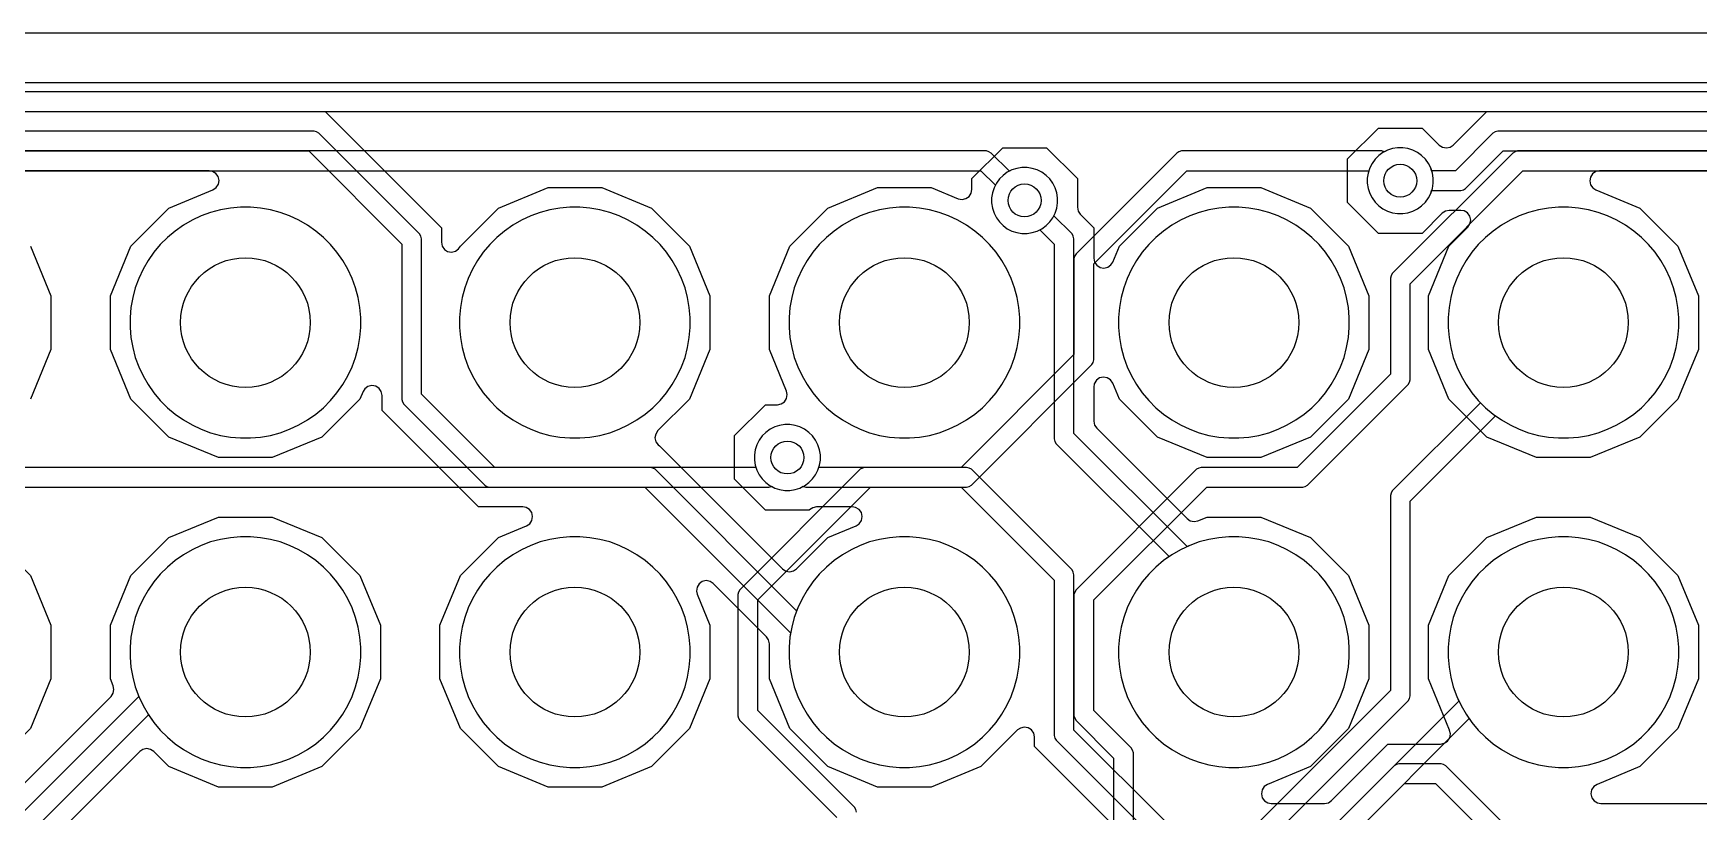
# Model space of a CAD drawing. Header units: millimetres. Extents: x 0 to 65, y 0 to 56.
# Drawn here: x 24.52 to 37.35, y 50 to 56 of the extents above; entities that cross this region are included whole.
import ezdxf

# ---------------------------------------------------------------- set-up
doc = ezdxf.new("R2010")
doc.units = ezdxf.units.MM

msp = doc.modelspace()

# ---------------------------------------------------------------- linework, layer by layer
at = {"layer": '16_copper'}
for points in [[(39.329, 55.55), (8.372, 55.55)], [(8.414, 55.397), (39.288, 55.397)], [(10.547, 54.94), (31.82, 54.94), (31.931, 54.829), (31.921, 54.809), (31.909, 54.771), (31.902, 54.732), (31.902, 54.692), (31.909, 54.652), (31.921, 54.614), (31.939, 54.578), (31.963, 54.546), (31.991, 54.518), (32.023, 54.494), (32.059, 54.476), (32.097, 54.464), (32.136, 54.458), (32.176, 54.458), (32.216, 54.464), (32.254, 54.476), (32.29, 54.494), (32.322, 54.518), (32.35, 54.546), (32.374, 54.578), (32.392, 54.614), (32.404, 54.652), (32.41, 54.692), (32.41, 54.732), (32.404, 54.771), (32.392, 54.809), (32.374, 54.845), (32.35, 54.877), (32.322, 54.905), (32.29, 54.929), (32.254, 54.947), (32.216, 54.959), (32.176, 54.966), (32.136, 54.966), (32.097, 54.959), (32.059, 54.947), (32.039, 54.937), (31.898, 55.077), (31.881, 55.087), (31.862, 55.093), (10.506, 55.093)], [(30.861, 49.997), (30.856, 50.017), (30.846, 50.034), (30.099, 50.781), (30.099, 51.632), (30.969, 52.502), (31.709, 52.502), (31.729, 52.507), (31.746, 52.517), (32.675, 53.446), (32.685, 53.463), (32.69, 53.482), (32.69, 54.223), (33.407, 54.94), (34.81, 54.94), (34.804, 54.923), (34.798, 54.884), (34.798, 54.844), (34.804, 54.805), (34.817, 54.766), (34.835, 54.731), (34.858, 54.699), (34.887, 54.67), (34.919, 54.647), (34.954, 54.629), (34.993, 54.616), (35.032, 54.61), (35.072, 54.61), (35.111, 54.616), (35.15, 54.629), (35.185, 54.647), (35.217, 54.67), (35.246, 54.699), (35.269, 54.731), (35.287, 54.766), (35.3, 54.805), (35.306, 54.844), (35.306, 54.884), (35.3, 54.923), (35.287, 54.962), (35.269, 54.997), (35.246, 55.029), (35.217, 55.058), (35.185, 55.081), (35.15, 55.099), (35.111, 55.112), (35.072, 55.118), (35.032, 55.118), (34.993, 55.112), (34.954, 55.099), (34.93, 55.087), (34.929, 55.087), (34.91, 55.093), (33.366, 55.093), (33.346, 55.087), (33.329, 55.077), (32.553, 54.301), (32.543, 54.284), (32.537, 54.264), (32.537, 53.524), (31.668, 52.654), (30.927, 52.654), (30.908, 52.649), (30.89, 52.639), (29.962, 51.71), (29.952, 51.693), (29.947, 51.674), (29.947, 50.739), (29.952, 50.72), (29.962, 50.702), (30.709, 49.956)], [(39.329, 55.093), (35.956, 55.093), (35.937, 55.087), (35.92, 55.077), (34.991, 54.149), (34.981, 54.131), (34.976, 54.112), (34.976, 53.372), (34.258, 52.654), (33.518, 52.654), (33.499, 52.649), (33.481, 52.639), (32.553, 51.71), (32.543, 51.693), (32.537, 51.674), (32.537, 50.739), (32.543, 50.72), (32.553, 50.702), (32.842, 50.413), (32.842, 49.257)], [(32.995, 49.215), (32.995, 50.454), (32.989, 50.474), (32.979, 50.491), (32.69, 50.781), (32.69, 51.632), (33.56, 52.502), (34.3, 52.502), (34.319, 52.507), (34.337, 52.517), (35.113, 53.293), (35.123, 53.311), (35.128, 53.33), (35.128, 54.07), (35.998, 54.94), (39.288, 54.94)], [(31.471, 47.212), (35.113, 50.855), (35.123, 50.872), (35.128, 50.892), (35.128, 52.394), (35.786, 53.052), (35.832, 53.02), (35.899, 52.981), (35.969, 52.948), (36.042, 52.921), (36.117, 52.901), (36.194, 52.888), (36.271, 52.881), (36.349, 52.881), (36.426, 52.888), (36.503, 52.901), (36.578, 52.921), (36.651, 52.948), (36.721, 52.981), (36.788, 53.02), (36.852, 53.064), (36.911, 53.114), (36.966, 53.169), (37.016, 53.228), (37.06, 53.292), (37.099, 53.359), (37.132, 53.429), (37.159, 53.502), (37.179, 53.577), (37.192, 53.654), (37.199, 53.731), (37.199, 53.809), (37.192, 53.886), (37.179, 53.963), (37.159, 54.038), (37.132, 54.111), (37.099, 54.181), (37.06, 54.248), (37.016, 54.312), (36.966, 54.371), (36.911, 54.426), (36.852, 54.476), (36.788, 54.52), (36.721, 54.559), (36.651, 54.592), (36.578, 54.619), (36.503, 54.639), (36.426, 54.652), (36.349, 54.659), (36.271, 54.659), (36.194, 54.652), (36.117, 54.639), (36.042, 54.619), (35.969, 54.592), (35.899, 54.559), (35.832, 54.52), (35.768, 54.476), (35.709, 54.426), (35.654, 54.371), (35.604, 54.312), (35.56, 54.248), (35.521, 54.181), (35.488, 54.111), (35.461, 54.038), (35.441, 53.963), (35.428, 53.886), (35.421, 53.809), (35.421, 53.731), (35.428, 53.654), (35.441, 53.577), (35.461, 53.502), (35.488, 53.429), (35.521, 53.359), (35.56, 53.292), (35.604, 53.228), (35.654, 53.169), (35.671, 53.152), (34.991, 52.472), (34.981, 52.455), (34.976, 52.436), (34.976, 50.933), (31.333, 47.291)], [(14.72, 52.502), (30.185, 52.502), (30.205, 52.507), (30.206, 52.508), (30.23, 52.495), (30.268, 52.483), (30.308, 52.476), (30.348, 52.476), (30.387, 52.483), (30.425, 52.495), (30.461, 52.513), (30.493, 52.537), (30.521, 52.565), (30.545, 52.597), (30.563, 52.633), (30.575, 52.671), (30.582, 52.71), (30.582, 52.75), (30.575, 52.79), (30.563, 52.828), (30.545, 52.864), (30.521, 52.896), (30.493, 52.924), (30.461, 52.948), (30.425, 52.966), (30.387, 52.978), (30.348, 52.984), (30.308, 52.984), (30.268, 52.978), (30.23, 52.966), (30.194, 52.948), (30.162, 52.924), (30.134, 52.896), (30.11, 52.864), (30.092, 52.828), (30.08, 52.79), (30.074, 52.75), (30.074, 52.71), (30.08, 52.671), (30.085, 52.654), (14.72, 52.654)], [(34.671, 49.803), (35.584, 50.717), (35.604, 50.688), (35.654, 50.629), (35.709, 50.574), (35.768, 50.524), (35.832, 50.48), (35.899, 50.441), (35.969, 50.408), (36.042, 50.381), (36.117, 50.361), (36.194, 50.348), (36.271, 50.341), (36.349, 50.341), (36.426, 50.348), (36.503, 50.361), (36.578, 50.381), (36.651, 50.408), (36.721, 50.441), (36.788, 50.48), (36.852, 50.524), (36.911, 50.574), (36.966, 50.629), (37.016, 50.688), (37.06, 50.752), (37.099, 50.819), (37.132, 50.889), (37.159, 50.962), (37.179, 51.037), (37.192, 51.114), (37.199, 51.191), (37.199, 51.269), (37.192, 51.346), (37.179, 51.423), (37.159, 51.498), (37.132, 51.571), (37.099, 51.641), (37.06, 51.708), (37.016, 51.772), (36.966, 51.831), (36.911, 51.886), (36.852, 51.936), (36.788, 51.98), (36.721, 52.019), (36.651, 52.052), (36.578, 52.079), (36.503, 52.099), (36.426, 52.112), (36.349, 52.119), (36.271, 52.119), (36.194, 52.112), (36.117, 52.099), (36.042, 52.079), (35.969, 52.052), (35.899, 52.019), (35.832, 51.98), (35.768, 51.936), (35.709, 51.886), (35.654, 51.831), (35.604, 51.772), (35.56, 51.708), (35.521, 51.641), (35.488, 51.571), (35.461, 51.498), (35.441, 51.423), (35.428, 51.346), (35.421, 51.269), (35.421, 51.191), (35.428, 51.114), (35.441, 51.037), (35.461, 50.962), (35.488, 50.889), (35.505, 50.853), (34.534, 49.882)]]:
    msp.add_lwpolyline(points, dxfattribs=at)
for points in [[(26.266, 52.888), (26.343, 52.901), (26.418, 52.921), (26.491, 52.948), (26.561, 52.981), (26.628, 53.02), (26.692, 53.064), (26.751, 53.114), (26.806, 53.169), (26.856, 53.228), (26.9, 53.292), (26.939, 53.359), (26.972, 53.429), (26.999, 53.502), (27.019, 53.577), (27.032, 53.654), (27.039, 53.731), (27.039, 53.809), (27.032, 53.886), (27.019, 53.963), (26.999, 54.038), (26.972, 54.111), (26.939, 54.181), (26.9, 54.248), (26.856, 54.312), (26.806, 54.371), (26.751, 54.426), (26.692, 54.476), (26.628, 54.52), (26.561, 54.559), (26.491, 54.592), (26.418, 54.619), (26.343, 54.639), (26.266, 54.652), (26.189, 54.659), (26.111, 54.659), (26.034, 54.652), (25.957, 54.639), (25.882, 54.619), (25.809, 54.592), (25.739, 54.559), (25.672, 54.52), (25.608, 54.476), (25.549, 54.426), (25.494, 54.371), (25.444, 54.312), (25.4, 54.248), (25.361, 54.181), (25.328, 54.111), (25.301, 54.038), (25.281, 53.963), (25.268, 53.886), (25.261, 53.809), (25.261, 53.731), (25.268, 53.654), (25.281, 53.577), (25.301, 53.502), (25.328, 53.429), (25.361, 53.359), (25.4, 53.292), (25.444, 53.228), (25.494, 53.169), (25.549, 53.114), (25.608, 53.064), (25.672, 53.02), (25.739, 52.981), (25.809, 52.948), (25.882, 52.921), (25.957, 52.901), (26.034, 52.888), (26.111, 52.881), (26.189, 52.881)], [(28.806, 52.888), (28.883, 52.901), (28.958, 52.921), (29.031, 52.948), (29.101, 52.981), (29.168, 53.02), (29.232, 53.064), (29.291, 53.114), (29.346, 53.169), (29.396, 53.228), (29.44, 53.292), (29.479, 53.359), (29.512, 53.429), (29.539, 53.502), (29.559, 53.577), (29.572, 53.654), (29.579, 53.731), (29.579, 53.809), (29.572, 53.886), (29.559, 53.963), (29.539, 54.038), (29.512, 54.111), (29.479, 54.181), (29.44, 54.248), (29.396, 54.312), (29.346, 54.371), (29.291, 54.426), (29.232, 54.476), (29.168, 54.52), (29.101, 54.559), (29.031, 54.592), (28.958, 54.619), (28.883, 54.639), (28.806, 54.652), (28.729, 54.659), (28.651, 54.659), (28.574, 54.652), (28.497, 54.639), (28.422, 54.619), (28.349, 54.592), (28.279, 54.559), (28.212, 54.52), (28.148, 54.476), (28.089, 54.426), (28.034, 54.371), (27.984, 54.312), (27.94, 54.248), (27.901, 54.181), (27.868, 54.111), (27.841, 54.038), (27.821, 53.963), (27.808, 53.886), (27.801, 53.809), (27.801, 53.731), (27.808, 53.654), (27.821, 53.577), (27.841, 53.502), (27.868, 53.429), (27.901, 53.359), (27.94, 53.292), (27.984, 53.228), (28.034, 53.169), (28.089, 53.114), (28.148, 53.064), (28.212, 53.02), (28.279, 52.981), (28.349, 52.948), (28.422, 52.921), (28.497, 52.901), (28.574, 52.888), (28.651, 52.881), (28.729, 52.881)], [(31.346, 52.888), (31.423, 52.901), (31.498, 52.921), (31.571, 52.948), (31.641, 52.981), (31.708, 53.02), (31.772, 53.064), (31.831, 53.114), (31.886, 53.169), (31.936, 53.228), (31.98, 53.292), (32.019, 53.359), (32.052, 53.429), (32.079, 53.502), (32.099, 53.577), (32.112, 53.654), (32.119, 53.731), (32.119, 53.809), (32.112, 53.886), (32.099, 53.963), (32.079, 54.038), (32.052, 54.111), (32.019, 54.181), (31.98, 54.248), (31.936, 54.312), (31.886, 54.371), (31.831, 54.426), (31.772, 54.476), (31.708, 54.52), (31.641, 54.559), (31.571, 54.592), (31.498, 54.619), (31.423, 54.639), (31.346, 54.652), (31.269, 54.659), (31.191, 54.659), (31.114, 54.652), (31.037, 54.639), (30.962, 54.619), (30.889, 54.592), (30.819, 54.559), (30.752, 54.52), (30.688, 54.476), (30.629, 54.426), (30.574, 54.371), (30.524, 54.312), (30.48, 54.248), (30.441, 54.181), (30.408, 54.111), (30.381, 54.038), (30.361, 53.963), (30.348, 53.886), (30.341, 53.809), (30.341, 53.731), (30.348, 53.654), (30.361, 53.577), (30.381, 53.502), (30.408, 53.429), (30.441, 53.359), (30.48, 53.292), (30.524, 53.228), (30.574, 53.169), (30.629, 53.114), (30.688, 53.064), (30.752, 53.02), (30.819, 52.981), (30.889, 52.948), (30.962, 52.921), (31.037, 52.901), (31.114, 52.888), (31.191, 52.881), (31.269, 52.881)], [(33.886, 52.888), (33.963, 52.901), (34.038, 52.921), (34.111, 52.948), (34.181, 52.981), (34.248, 53.02), (34.312, 53.064), (34.371, 53.114), (34.426, 53.169), (34.476, 53.228), (34.52, 53.292), (34.559, 53.359), (34.592, 53.429), (34.619, 53.502), (34.639, 53.577), (34.652, 53.654), (34.659, 53.731), (34.659, 53.809), (34.652, 53.886), (34.639, 53.963), (34.619, 54.038), (34.592, 54.111), (34.559, 54.181), (34.52, 54.248), (34.476, 54.312), (34.426, 54.371), (34.371, 54.426), (34.312, 54.476), (34.248, 54.52), (34.181, 54.559), (34.111, 54.592), (34.038, 54.619), (33.963, 54.639), (33.886, 54.652), (33.809, 54.659), (33.731, 54.659), (33.654, 54.652), (33.577, 54.639), (33.502, 54.619), (33.429, 54.592), (33.359, 54.559), (33.292, 54.52), (33.228, 54.476), (33.169, 54.426), (33.114, 54.371), (33.064, 54.312), (33.02, 54.248), (32.981, 54.181), (32.948, 54.111), (32.921, 54.038), (32.901, 53.963), (32.888, 53.886), (32.881, 53.809), (32.881, 53.731), (32.888, 53.654), (32.901, 53.577), (32.921, 53.502), (32.948, 53.429), (32.981, 53.359), (33.02, 53.292), (33.064, 53.228), (33.114, 53.169), (33.169, 53.114), (33.228, 53.064), (33.292, 53.02), (33.359, 52.981), (33.429, 52.948), (33.502, 52.921), (33.577, 52.901), (33.654, 52.888), (33.731, 52.881), (33.809, 52.881)], [(26.266, 50.348), (26.343, 50.361), (26.418, 50.381), (26.491, 50.408), (26.561, 50.441), (26.628, 50.48), (26.692, 50.524), (26.751, 50.574), (26.806, 50.629), (26.856, 50.688), (26.9, 50.752), (26.939, 50.819), (26.972, 50.889), (26.999, 50.962), (27.019, 51.037), (27.032, 51.114), (27.039, 51.191), (27.039, 51.269), (27.032, 51.346), (27.019, 51.423), (26.999, 51.498), (26.972, 51.571), (26.939, 51.641), (26.9, 51.708), (26.856, 51.772), (26.806, 51.831), (26.751, 51.886), (26.692, 51.936), (26.628, 51.98), (26.561, 52.019), (26.491, 52.052), (26.418, 52.079), (26.343, 52.099), (26.266, 52.112), (26.189, 52.119), (26.111, 52.119), (26.034, 52.112), (25.957, 52.099), (25.882, 52.079), (25.809, 52.052), (25.739, 52.019), (25.672, 51.98), (25.608, 51.936), (25.549, 51.886), (25.494, 51.831), (25.444, 51.772), (25.4, 51.708), (25.361, 51.641), (25.328, 51.571), (25.301, 51.498), (25.281, 51.423), (25.268, 51.346), (25.261, 51.269), (25.261, 51.191), (25.268, 51.114), (25.281, 51.037), (25.301, 50.962), (25.328, 50.889), (25.361, 50.819), (25.4, 50.752), (25.444, 50.688), (25.494, 50.629), (25.549, 50.574), (25.608, 50.524), (25.672, 50.48), (25.739, 50.441), (25.809, 50.408), (25.882, 50.381), (25.957, 50.361), (26.034, 50.348), (26.111, 50.341), (26.189, 50.341)], [(28.806, 50.348), (28.883, 50.361), (28.958, 50.381), (29.031, 50.408), (29.101, 50.441), (29.168, 50.48), (29.232, 50.524), (29.291, 50.574), (29.346, 50.629), (29.396, 50.688), (29.44, 50.752), (29.479, 50.819), (29.512, 50.889), (29.539, 50.962), (29.559, 51.037), (29.572, 51.114), (29.579, 51.191), (29.579, 51.269), (29.572, 51.346), (29.559, 51.423), (29.539, 51.498), (29.512, 51.571), (29.479, 51.641), (29.44, 51.708), (29.396, 51.772), (29.346, 51.831), (29.291, 51.886), (29.232, 51.936), (29.168, 51.98), (29.101, 52.019), (29.031, 52.052), (28.958, 52.079), (28.883, 52.099), (28.806, 52.112), (28.729, 52.119), (28.651, 52.119), (28.574, 52.112), (28.497, 52.099), (28.422, 52.079), (28.349, 52.052), (28.279, 52.019), (28.212, 51.98), (28.148, 51.936), (28.089, 51.886), (28.034, 51.831), (27.984, 51.772), (27.94, 51.708), (27.901, 51.641), (27.868, 51.571), (27.841, 51.498), (27.821, 51.423), (27.808, 51.346), (27.801, 51.269), (27.801, 51.191), (27.808, 51.114), (27.821, 51.037), (27.841, 50.962), (27.868, 50.889), (27.901, 50.819), (27.94, 50.752), (27.984, 50.688), (28.034, 50.629), (28.089, 50.574), (28.148, 50.524), (28.212, 50.48), (28.279, 50.441), (28.349, 50.408), (28.422, 50.381), (28.497, 50.361), (28.574, 50.348), (28.651, 50.341), (28.729, 50.341)], [(31.346, 50.348), (31.423, 50.361), (31.498, 50.381), (31.571, 50.408), (31.641, 50.441), (31.708, 50.48), (31.772, 50.524), (31.831, 50.574), (31.886, 50.629), (31.936, 50.688), (31.98, 50.752), (32.019, 50.819), (32.052, 50.889), (32.079, 50.962), (32.099, 51.037), (32.112, 51.114), (32.119, 51.191), (32.119, 51.269), (32.112, 51.346), (32.099, 51.423), (32.079, 51.498), (32.052, 51.571), (32.019, 51.641), (31.98, 51.708), (31.936, 51.772), (31.886, 51.831), (31.831, 51.886), (31.772, 51.936), (31.708, 51.98), (31.641, 52.019), (31.571, 52.052), (31.498, 52.079), (31.423, 52.099), (31.346, 52.112), (31.269, 52.119), (31.191, 52.119), (31.114, 52.112), (31.037, 52.099), (30.962, 52.079), (30.889, 52.052), (30.819, 52.019), (30.752, 51.98), (30.688, 51.936), (30.629, 51.886), (30.574, 51.831), (30.524, 51.772), (30.48, 51.708), (30.441, 51.641), (30.408, 51.571), (30.381, 51.498), (30.361, 51.423), (30.348, 51.346), (30.341, 51.269), (30.341, 51.191), (30.348, 51.114), (30.361, 51.037), (30.381, 50.962), (30.408, 50.889), (30.441, 50.819), (30.48, 50.752), (30.524, 50.688), (30.574, 50.629), (30.629, 50.574), (30.688, 50.524), (30.752, 50.48), (30.819, 50.441), (30.889, 50.408), (30.962, 50.381), (31.037, 50.361), (31.114, 50.348), (31.191, 50.341), (31.269, 50.341)], [(33.886, 50.348), (33.963, 50.361), (34.038, 50.381), (34.111, 50.408), (34.181, 50.441), (34.248, 50.48), (34.312, 50.524), (34.371, 50.574), (34.426, 50.629), (34.476, 50.688), (34.52, 50.752), (34.559, 50.819), (34.592, 50.889), (34.619, 50.962), (34.639, 51.037), (34.652, 51.114), (34.659, 51.191), (34.659, 51.269), (34.652, 51.346), (34.639, 51.423), (34.619, 51.498), (34.592, 51.571), (34.559, 51.641), (34.52, 51.708), (34.476, 51.772), (34.426, 51.831), (34.371, 51.886), (34.312, 51.936), (34.248, 51.98), (34.181, 52.019), (34.111, 52.052), (34.038, 52.079), (33.963, 52.099), (33.886, 52.112), (33.809, 52.119), (33.731, 52.119), (33.654, 52.112), (33.577, 52.099), (33.502, 52.079), (33.429, 52.052), (33.359, 52.019), (33.292, 51.98), (33.228, 51.936), (33.169, 51.886), (33.114, 51.831), (33.064, 51.772), (33.02, 51.708), (32.981, 51.641), (32.948, 51.571), (32.921, 51.498), (32.901, 51.423), (32.888, 51.346), (32.881, 51.269), (32.881, 51.191), (32.888, 51.114), (32.901, 51.037), (32.921, 50.962), (32.948, 50.889), (32.981, 50.819), (33.02, 50.752), (33.064, 50.688), (33.114, 50.629), (33.169, 50.574), (33.228, 50.524), (33.292, 50.48), (33.359, 50.441), (33.429, 50.408), (33.502, 50.381), (33.577, 50.361), (33.654, 50.348), (33.731, 50.341), (33.809, 50.341)]]:
    msp.add_lwpolyline(points, close=True, dxfattribs=at)
at = {"layer": '1_copper'}
for points in [[(40.078, 55.619), (7.624, 55.619)], [(10.269, 55.397), (26.765, 55.397), (27.661, 54.501), (27.661, 54.389), (27.667, 54.359), (27.684, 54.334), (27.709, 54.318), (27.739, 54.313), (27.769, 54.32), (27.793, 54.338), (27.807, 54.36), (28.1, 54.653), (28.483, 54.811), (28.897, 54.811), (29.28, 54.653), (29.573, 54.36), (29.731, 53.977), (29.731, 53.563), (29.573, 53.18), (29.329, 52.937), (29.313, 52.911), (29.307, 52.882), (29.314, 52.852), (29.331, 52.827), (29.341, 52.821), (29.512, 52.65), (30.291, 51.871), (30.316, 51.855), (30.346, 51.849), (30.376, 51.856), (30.399, 51.871), (30.64, 52.113), (30.857, 52.203), (30.882, 52.22), (30.899, 52.245), (30.904, 52.275), (30.898, 52.305), (30.88, 52.329), (30.854, 52.345), (30.828, 52.349), (30.553, 52.349), (30.523, 52.343), (30.499, 52.327), (30.496, 52.324), (30.159, 52.324), (29.921, 52.562), (29.921, 52.899), (30.159, 53.137), (30.251, 53.137), (30.281, 53.143), (30.306, 53.16), (30.322, 53.186), (30.327, 53.215), (30.321, 53.242), (30.189, 53.563), (30.189, 53.977), (30.347, 54.36), (30.64, 54.653), (31.023, 54.811), (31.437, 54.811), (31.645, 54.725), (31.674, 54.72), (31.704, 54.726), (31.729, 54.743), (31.745, 54.769), (31.75, 54.796), (31.75, 54.88), (31.988, 55.118), (32.325, 55.118), (32.563, 54.88), (32.563, 54.66), (32.569, 54.63), (32.585, 54.606), (32.69, 54.501), (32.69, 54.267), (32.696, 54.237), (32.713, 54.212), (32.739, 54.195), (32.768, 54.19), (32.798, 54.197), (32.822, 54.215), (32.836, 54.237), (32.887, 54.36), (33.18, 54.653), (33.563, 54.811), (33.977, 54.811), (34.36, 54.653), (34.653, 54.36), (34.811, 53.977), (34.811, 53.563), (34.653, 53.18), (34.36, 52.887), (33.977, 52.729), (33.563, 52.729), (33.18, 52.887), (32.887, 53.18), (32.836, 53.303), (32.819, 53.328), (32.794, 53.344), (32.764, 53.35), (32.735, 53.343), (32.71, 53.325), (32.694, 53.299), (32.69, 53.273), (32.69, 53.009), (32.696, 52.979), (32.712, 52.955), (33.409, 52.259), (33.434, 52.242), (33.464, 52.236), (33.492, 52.242), (33.563, 52.271), (33.977, 52.271), (34.36, 52.113), (34.653, 51.82), (34.811, 51.437), (34.811, 51.023), (34.653, 50.64), (34.36, 50.347), (34.029, 50.21), (34.004, 50.193), (33.987, 50.168), (33.982, 50.138), (33.989, 50.108), (34.006, 50.084), (34.032, 50.068), (34.058, 50.063), (34.469, 50.063), (34.498, 50.069), (34.522, 50.086), (34.957, 50.521), (35.363, 50.521), (35.392, 50.527), (35.417, 50.544), (35.434, 50.569), (35.439, 50.599), (35.433, 50.626), (35.433, 50.626), (35.432, 50.629), (35.432, 50.629), (35.432, 50.629), (35.269, 51.023), (35.269, 51.437), (35.427, 51.82), (35.72, 52.113), (36.103, 52.271), (36.517, 52.271), (36.9, 52.113), (37.193, 51.82), (37.351, 51.437), (37.351, 51.023), (37.193, 50.64), (36.9, 50.347), (36.569, 50.21), (36.544, 50.193), (36.527, 50.168), (36.522, 50.138), (36.529, 50.108), (36.546, 50.084), (36.572, 50.068), (36.598, 50.063), (38.562, 50.063)], [(38.571, 54.94), (36.589, 54.94), (36.56, 54.934), (36.535, 54.917), (36.518, 54.891), (36.513, 54.862), (36.52, 54.832), (36.538, 54.808), (36.56, 54.794), (36.9, 54.653), (37.193, 54.36), (37.351, 53.977), (37.351, 53.563), (37.193, 53.18), (36.9, 52.887), (36.517, 52.729), (36.103, 52.729), (35.72, 52.887), (35.427, 53.18), (35.269, 53.563), (35.269, 53.977), (35.427, 54.36), (35.573, 54.505), (35.589, 54.531), (35.595, 54.56), (35.588, 54.59), (35.571, 54.615), (35.545, 54.631), (35.519, 54.635), (35.43, 54.635), (35.4, 54.629), (35.376, 54.613), (35.22, 54.458), (34.884, 54.458), (34.646, 54.696), (34.646, 55.032), (34.884, 55.27), (35.22, 55.27), (35.352, 55.138), (35.378, 55.122), (35.408, 55.116), (35.437, 55.122), (35.46, 55.138), (35.719, 55.397), (40.008, 55.397)], [(10.395, 55.093), (26.638, 55.093), (27.356, 54.375), (27.356, 53.178), (27.361, 53.158), (27.371, 53.141), (27.995, 52.517), (28.012, 52.507), (28.032, 52.502), (29.229, 52.502), (30.353, 51.378), (30.348, 51.346), (30.341, 51.269), (30.341, 51.191), (30.348, 51.114), (30.361, 51.037), (30.381, 50.962), (30.408, 50.889), (30.441, 50.819), (30.48, 50.752), (30.524, 50.688), (30.574, 50.629), (30.629, 50.574), (30.688, 50.524), (30.752, 50.48), (30.819, 50.441), (30.889, 50.408), (30.962, 50.381), (31.037, 50.361), (31.114, 50.348), (31.191, 50.341), (31.269, 50.341), (31.346, 50.348), (31.423, 50.361), (31.498, 50.381), (31.571, 50.408), (31.641, 50.441), (31.708, 50.48), (31.772, 50.524), (31.831, 50.574), (31.886, 50.629), (31.936, 50.688), (31.98, 50.752), (32.019, 50.819), (32.052, 50.889), (32.079, 50.962), (32.099, 51.037), (32.112, 51.114), (32.119, 51.191), (32.119, 51.269), (32.112, 51.346), (32.099, 51.423), (32.079, 51.498), (32.052, 51.571), (32.019, 51.641), (31.98, 51.708), (31.936, 51.772), (31.886, 51.831), (31.831, 51.886), (31.772, 51.936), (31.708, 51.98), (31.641, 52.019), (31.571, 52.052), (31.498, 52.079), (31.423, 52.099), (31.346, 52.112), (31.269, 52.119), (31.191, 52.119), (31.114, 52.112), (31.037, 52.099), (30.962, 52.079), (30.889, 52.052), (30.819, 52.019), (30.752, 51.98), (30.688, 51.936), (30.629, 51.886), (30.574, 51.831), (30.524, 51.772), (30.48, 51.708), (30.441, 51.641), (30.408, 51.571), (30.399, 51.547), (29.308, 52.639), (29.29, 52.649), (29.271, 52.654), (28.073, 52.654), (27.508, 53.219), (27.508, 54.417), (27.503, 54.436), (27.493, 54.454), (26.717, 55.23), (26.699, 55.24), (26.68, 55.245), (10.353, 55.245)], [(40.144, 55.245), (35.804, 55.245), (35.785, 55.24), (35.767, 55.23), (35.478, 54.94), (35.294, 54.94), (35.287, 54.962), (35.269, 54.997), (35.246, 55.029), (35.217, 55.058), (35.185, 55.081), (35.15, 55.099), (35.111, 55.112), (35.072, 55.118), (35.032, 55.118), (34.993, 55.112), (34.954, 55.099), (34.919, 55.081), (34.887, 55.058), (34.858, 55.029), (34.835, 54.997), (34.817, 54.962), (34.804, 54.923), (34.798, 54.884), (34.798, 54.844), (34.804, 54.805), (34.817, 54.766), (34.835, 54.731), (34.858, 54.699), (34.887, 54.67), (34.919, 54.647), (34.954, 54.629), (34.993, 54.616), (35.032, 54.61), (35.072, 54.61), (35.111, 54.616), (35.15, 54.629), (35.185, 54.647), (35.217, 54.67), (35.246, 54.699), (35.269, 54.731), (35.287, 54.766), (35.294, 54.788), (35.519, 54.788), (35.539, 54.793), (35.556, 54.803), (35.846, 55.093), (40.144, 55.093)], [(33.129, 49.606), (32.233, 50.502), (32.233, 50.576), (32.227, 50.606), (32.209, 50.631), (32.184, 50.647), (32.154, 50.652), (32.124, 50.645), (32.103, 50.63), (31.82, 50.347), (31.437, 50.189), (31.023, 50.189), (30.64, 50.347), (30.347, 50.64), (30.189, 51.023), (30.189, 51.295), (30.183, 51.325), (30.166, 51.349), (29.757, 51.759), (29.732, 51.775), (29.702, 51.781), (29.672, 51.774), (29.647, 51.757), (29.632, 51.731), (29.627, 51.701), (29.633, 51.676), (29.731, 51.437), (29.731, 51.023), (29.573, 50.64), (29.28, 50.347), (28.897, 50.189), (28.483, 50.189), (28.1, 50.347), (27.807, 50.64), (27.649, 51.023), (27.649, 51.437), (27.807, 51.82), (28.1, 52.113), (28.317, 52.203), (28.342, 52.22), (28.359, 52.245), (28.364, 52.275), (28.358, 52.305), (28.34, 52.329), (28.314, 52.345), (28.288, 52.349), (27.947, 52.349), (27.203, 53.093), (27.203, 53.209), (27.197, 53.238), (27.18, 53.263), (27.155, 53.28), (27.125, 53.285), (27.095, 53.278), (27.071, 53.26), (27.057, 53.238), (27.033, 53.18), (26.74, 52.887), (26.357, 52.729), (25.943, 52.729), (25.56, 52.887), (25.267, 53.18), (25.109, 53.563), (25.109, 53.977), (25.267, 54.36), (25.56, 54.653), (25.9, 54.794), (25.925, 54.811), (25.942, 54.836), (25.947, 54.866), (25.94, 54.895), (25.922, 54.92), (25.896, 54.936), (25.871, 54.94), (23.889, 54.94)], [(24.493, 54.36), (24.651, 53.977), (24.651, 53.563), (24.493, 53.18)], [(33.255, 49.911), (32.537, 50.628), (32.537, 51.826), (32.532, 51.845), (32.522, 51.863), (31.746, 52.639), (31.729, 52.649), (31.709, 52.654), (30.57, 52.654), (30.575, 52.671), (30.582, 52.71), (30.582, 52.75), (30.575, 52.79), (30.563, 52.828), (30.545, 52.864), (30.521, 52.896), (30.493, 52.924), (30.461, 52.948), (30.425, 52.966), (30.387, 52.978), (30.348, 52.984), (30.308, 52.984), (30.268, 52.978), (30.23, 52.966), (30.194, 52.948), (30.162, 52.924), (30.134, 52.896), (30.11, 52.864), (30.092, 52.828), (30.08, 52.79), (30.074, 52.75), (30.074, 52.71), (30.08, 52.671), (30.092, 52.633), (30.11, 52.597), (30.134, 52.565), (30.162, 52.537), (30.194, 52.513), (30.23, 52.495), (30.268, 52.483), (30.308, 52.476), (30.348, 52.476), (30.387, 52.483), (30.425, 52.495), (30.45, 52.508), (30.451, 52.507), (30.47, 52.502), (31.668, 52.502), (32.385, 51.784), (32.385, 50.587), (32.39, 50.567), (32.4, 50.55), (33.176, 49.774)], [(18.368, 44.142), (25.114, 50.888), (25.13, 50.913), (25.136, 50.943), (25.13, 50.971), (25.109, 51.023), (25.109, 51.437), (25.267, 51.82), (25.56, 52.113), (25.943, 52.271), (26.357, 52.271), (26.74, 52.113), (27.033, 51.82), (27.191, 51.437), (27.191, 51.023), (27.033, 50.64), (26.74, 50.347), (26.357, 50.189), (25.943, 50.189), (25.56, 50.347), (25.444, 50.463), (25.418, 50.48), (25.389, 50.486), (25.359, 50.479), (25.336, 50.463), (18.535, 43.663)], [(18.487, 43.83), (25.403, 50.746), (25.444, 50.688), (25.494, 50.629), (25.549, 50.574), (25.608, 50.524), (25.672, 50.48), (25.739, 50.441), (25.809, 50.408), (25.882, 50.381), (25.957, 50.361), (26.034, 50.348), (26.111, 50.341), (26.189, 50.341), (26.266, 50.348), (26.343, 50.361), (26.418, 50.381), (26.491, 50.408), (26.561, 50.441), (26.628, 50.48), (26.692, 50.524), (26.751, 50.574), (26.806, 50.629), (26.856, 50.688), (26.9, 50.752), (26.939, 50.819), (26.972, 50.889), (26.999, 50.962), (27.019, 51.037), (27.032, 51.114), (27.039, 51.191), (27.039, 51.269), (27.032, 51.346), (27.019, 51.423), (26.999, 51.498), (26.972, 51.571), (26.939, 51.641), (26.9, 51.708), (26.856, 51.772), (26.806, 51.831), (26.751, 51.886), (26.692, 51.936), (26.628, 51.98), (26.561, 52.019), (26.491, 52.052), (26.418, 52.079), (26.343, 52.099), (26.266, 52.112), (26.189, 52.119), (26.111, 52.119), (26.034, 52.112), (25.957, 52.099), (25.882, 52.079), (25.809, 52.052), (25.739, 52.019), (25.672, 51.98), (25.608, 51.936), (25.549, 51.886), (25.494, 51.831), (25.444, 51.772), (25.4, 51.708), (25.361, 51.641), (25.328, 51.571), (25.301, 51.498), (25.281, 51.423), (25.268, 51.346), (25.261, 51.269), (25.261, 51.191), (25.268, 51.114), (25.281, 51.037), (25.301, 50.962), (25.328, 50.889), (25.329, 50.887), (18.409, 43.967)], [(35.846, 49.911), (35.404, 50.353), (35.386, 50.363), (35.367, 50.368), (35.042, 50.368), (35.023, 50.363), (35.005, 50.353), (34.563, 49.911)], [(34.642, 49.774), (35.084, 50.216), (35.325, 50.216), (35.767, 49.774)]]:
    msp.add_lwpolyline(points, dxfattribs=at)
for points in [[(32.532, 54.436), (32.522, 54.454), (32.382, 54.594), (32.392, 54.614), (32.404, 54.652), (32.41, 54.692), (32.41, 54.732), (32.404, 54.771), (32.392, 54.809), (32.374, 54.845), (32.35, 54.877), (32.322, 54.905), (32.29, 54.929), (32.254, 54.947), (32.216, 54.959), (32.176, 54.966), (32.136, 54.966), (32.097, 54.959), (32.059, 54.947), (32.023, 54.929), (31.991, 54.905), (31.963, 54.877), (31.939, 54.845), (31.921, 54.809), (31.909, 54.771), (31.902, 54.732), (31.902, 54.692), (31.909, 54.652), (31.921, 54.614), (31.939, 54.578), (31.963, 54.546), (31.991, 54.518), (32.023, 54.494), (32.059, 54.476), (32.097, 54.464), (32.136, 54.458), (32.176, 54.458), (32.216, 54.464), (32.254, 54.476), (32.274, 54.486), (32.385, 54.375), (32.385, 52.873), (32.39, 52.853), (32.4, 52.836), (33.271, 51.966), (33.228, 51.936), (33.169, 51.886), (33.114, 51.831), (33.064, 51.772), (33.02, 51.708), (32.981, 51.641), (32.948, 51.571), (32.921, 51.498), (32.901, 51.423), (32.888, 51.346), (32.881, 51.269), (32.881, 51.191), (32.888, 51.114), (32.901, 51.037), (32.921, 50.962), (32.948, 50.889), (32.981, 50.819), (33.02, 50.752), (33.064, 50.688), (33.114, 50.629), (33.169, 50.574), (33.228, 50.524), (33.292, 50.48), (33.359, 50.441), (33.429, 50.408), (33.502, 50.381), (33.577, 50.361), (33.654, 50.348), (33.731, 50.341), (33.809, 50.341), (33.886, 50.348), (33.963, 50.361), (34.038, 50.381), (34.111, 50.408), (34.181, 50.441), (34.248, 50.48), (34.312, 50.524), (34.371, 50.574), (34.426, 50.629), (34.476, 50.688), (34.52, 50.752), (34.559, 50.819), (34.592, 50.889), (34.619, 50.962), (34.639, 51.037), (34.652, 51.114), (34.659, 51.191), (34.659, 51.269), (34.652, 51.346), (34.639, 51.423), (34.619, 51.498), (34.592, 51.571), (34.559, 51.641), (34.52, 51.708), (34.476, 51.772), (34.426, 51.831), (34.371, 51.886), (34.312, 51.936), (34.248, 51.98), (34.181, 52.019), (34.111, 52.052), (34.038, 52.079), (33.963, 52.099), (33.886, 52.112), (33.809, 52.119), (33.731, 52.119), (33.654, 52.112), (33.577, 52.099), (33.502, 52.079), (33.429, 52.052), (33.409, 52.043), (32.537, 52.914), (32.537, 54.417)], [(26.266, 52.888), (26.343, 52.901), (26.418, 52.921), (26.491, 52.948), (26.561, 52.981), (26.628, 53.02), (26.692, 53.064), (26.751, 53.114), (26.806, 53.169), (26.856, 53.228), (26.9, 53.292), (26.939, 53.359), (26.972, 53.429), (26.999, 53.502), (27.019, 53.577), (27.032, 53.654), (27.039, 53.731), (27.039, 53.809), (27.032, 53.886), (27.019, 53.963), (26.999, 54.038), (26.972, 54.111), (26.939, 54.181), (26.9, 54.248), (26.856, 54.312), (26.806, 54.371), (26.751, 54.426), (26.692, 54.476), (26.628, 54.52), (26.561, 54.559), (26.491, 54.592), (26.418, 54.619), (26.343, 54.639), (26.266, 54.652), (26.189, 54.659), (26.111, 54.659), (26.034, 54.652), (25.957, 54.639), (25.882, 54.619), (25.809, 54.592), (25.739, 54.559), (25.672, 54.52), (25.608, 54.476), (25.549, 54.426), (25.494, 54.371), (25.444, 54.312), (25.4, 54.248), (25.361, 54.181), (25.328, 54.111), (25.301, 54.038), (25.281, 53.963), (25.268, 53.886), (25.261, 53.809), (25.261, 53.731), (25.268, 53.654), (25.281, 53.577), (25.301, 53.502), (25.328, 53.429), (25.361, 53.359), (25.4, 53.292), (25.444, 53.228), (25.494, 53.169), (25.549, 53.114), (25.608, 53.064), (25.672, 53.02), (25.739, 52.981), (25.809, 52.948), (25.882, 52.921), (25.957, 52.901), (26.034, 52.888), (26.111, 52.881), (26.189, 52.881)], [(28.806, 52.888), (28.883, 52.901), (28.958, 52.921), (29.031, 52.948), (29.101, 52.981), (29.168, 53.02), (29.232, 53.064), (29.291, 53.114), (29.346, 53.169), (29.396, 53.228), (29.44, 53.292), (29.479, 53.359), (29.512, 53.429), (29.539, 53.502), (29.559, 53.577), (29.572, 53.654), (29.579, 53.731), (29.579, 53.809), (29.572, 53.886), (29.559, 53.963), (29.539, 54.038), (29.512, 54.111), (29.479, 54.181), (29.44, 54.248), (29.396, 54.312), (29.346, 54.371), (29.291, 54.426), (29.232, 54.476), (29.168, 54.52), (29.101, 54.559), (29.031, 54.592), (28.958, 54.619), (28.883, 54.639), (28.806, 54.652), (28.729, 54.659), (28.651, 54.659), (28.574, 54.652), (28.497, 54.639), (28.422, 54.619), (28.349, 54.592), (28.279, 54.559), (28.212, 54.52), (28.148, 54.476), (28.089, 54.426), (28.034, 54.371), (27.984, 54.312), (27.94, 54.248), (27.901, 54.181), (27.868, 54.111), (27.841, 54.038), (27.821, 53.963), (27.808, 53.886), (27.801, 53.809), (27.801, 53.731), (27.808, 53.654), (27.821, 53.577), (27.841, 53.502), (27.868, 53.429), (27.901, 53.359), (27.94, 53.292), (27.984, 53.228), (28.034, 53.169), (28.089, 53.114), (28.148, 53.064), (28.212, 53.02), (28.279, 52.981), (28.349, 52.948), (28.422, 52.921), (28.497, 52.901), (28.574, 52.888), (28.651, 52.881), (28.729, 52.881)], [(31.346, 52.888), (31.423, 52.901), (31.498, 52.921), (31.571, 52.948), (31.641, 52.981), (31.708, 53.02), (31.772, 53.064), (31.831, 53.114), (31.886, 53.169), (31.936, 53.228), (31.98, 53.292), (32.019, 53.359), (32.052, 53.429), (32.079, 53.502), (32.099, 53.577), (32.112, 53.654), (32.119, 53.731), (32.119, 53.809), (32.112, 53.886), (32.099, 53.963), (32.079, 54.038), (32.052, 54.111), (32.019, 54.181), (31.98, 54.248), (31.936, 54.312), (31.886, 54.371), (31.831, 54.426), (31.772, 54.476), (31.708, 54.52), (31.641, 54.559), (31.571, 54.592), (31.498, 54.619), (31.423, 54.639), (31.346, 54.652), (31.269, 54.659), (31.191, 54.659), (31.114, 54.652), (31.037, 54.639), (30.962, 54.619), (30.889, 54.592), (30.819, 54.559), (30.752, 54.52), (30.688, 54.476), (30.629, 54.426), (30.574, 54.371), (30.524, 54.312), (30.48, 54.248), (30.441, 54.181), (30.408, 54.111), (30.381, 54.038), (30.361, 53.963), (30.348, 53.886), (30.341, 53.809), (30.341, 53.731), (30.348, 53.654), (30.361, 53.577), (30.381, 53.502), (30.408, 53.429), (30.441, 53.359), (30.48, 53.292), (30.524, 53.228), (30.574, 53.169), (30.629, 53.114), (30.688, 53.064), (30.752, 53.02), (30.819, 52.981), (30.889, 52.948), (30.962, 52.921), (31.037, 52.901), (31.114, 52.888), (31.191, 52.881), (31.269, 52.881)], [(33.886, 52.888), (33.963, 52.901), (34.038, 52.921), (34.111, 52.948), (34.181, 52.981), (34.248, 53.02), (34.312, 53.064), (34.371, 53.114), (34.426, 53.169), (34.476, 53.228), (34.52, 53.292), (34.559, 53.359), (34.592, 53.429), (34.619, 53.502), (34.639, 53.577), (34.652, 53.654), (34.659, 53.731), (34.659, 53.809), (34.652, 53.886), (34.639, 53.963), (34.619, 54.038), (34.592, 54.111), (34.559, 54.181), (34.52, 54.248), (34.476, 54.312), (34.426, 54.371), (34.371, 54.426), (34.312, 54.476), (34.248, 54.52), (34.181, 54.559), (34.111, 54.592), (34.038, 54.619), (33.963, 54.639), (33.886, 54.652), (33.809, 54.659), (33.731, 54.659), (33.654, 54.652), (33.577, 54.639), (33.502, 54.619), (33.429, 54.592), (33.359, 54.559), (33.292, 54.52), (33.228, 54.476), (33.169, 54.426), (33.114, 54.371), (33.064, 54.312), (33.02, 54.248), (32.981, 54.181), (32.948, 54.111), (32.921, 54.038), (32.901, 53.963), (32.888, 53.886), (32.881, 53.809), (32.881, 53.731), (32.888, 53.654), (32.901, 53.577), (32.921, 53.502), (32.948, 53.429), (32.981, 53.359), (33.02, 53.292), (33.064, 53.228), (33.114, 53.169), (33.169, 53.114), (33.228, 53.064), (33.292, 53.02), (33.359, 52.981), (33.429, 52.948), (33.502, 52.921), (33.577, 52.901), (33.654, 52.888), (33.731, 52.881), (33.809, 52.881)], [(36.426, 52.888), (36.503, 52.901), (36.578, 52.921), (36.651, 52.948), (36.721, 52.981), (36.788, 53.02), (36.852, 53.064), (36.911, 53.114), (36.966, 53.169), (37.016, 53.228), (37.06, 53.292), (37.099, 53.359), (37.132, 53.429), (37.159, 53.502), (37.179, 53.577), (37.192, 53.654), (37.199, 53.731), (37.199, 53.809), (37.192, 53.886), (37.179, 53.963), (37.159, 54.038), (37.132, 54.111), (37.099, 54.181), (37.06, 54.248), (37.016, 54.312), (36.966, 54.371), (36.911, 54.426), (36.852, 54.476), (36.788, 54.52), (36.721, 54.559), (36.651, 54.592), (36.578, 54.619), (36.503, 54.639), (36.426, 54.652), (36.349, 54.659), (36.271, 54.659), (36.194, 54.652), (36.117, 54.639), (36.042, 54.619), (35.969, 54.592), (35.899, 54.559), (35.832, 54.52), (35.768, 54.476), (35.709, 54.426), (35.654, 54.371), (35.604, 54.312), (35.56, 54.248), (35.521, 54.181), (35.488, 54.111), (35.461, 54.038), (35.441, 53.963), (35.428, 53.886), (35.421, 53.809), (35.421, 53.731), (35.428, 53.654), (35.441, 53.577), (35.461, 53.502), (35.488, 53.429), (35.521, 53.359), (35.56, 53.292), (35.604, 53.228), (35.654, 53.169), (35.709, 53.114), (35.768, 53.064), (35.832, 53.02), (35.899, 52.981), (35.969, 52.948), (36.042, 52.921), (36.117, 52.901), (36.194, 52.888), (36.271, 52.881), (36.349, 52.881)], [(23.403, 50.189), (23.02, 50.347), (22.727, 50.64), (22.569, 51.023), (22.569, 51.437), (22.727, 51.82), (23.02, 52.113), (23.403, 52.271), (23.817, 52.271), (24.2, 52.113), (24.493, 51.82), (24.651, 51.437), (24.651, 51.023), (24.493, 50.64), (24.2, 50.347), (23.817, 50.189)], [(28.806, 50.348), (28.883, 50.361), (28.958, 50.381), (29.031, 50.408), (29.101, 50.441), (29.168, 50.48), (29.232, 50.524), (29.291, 50.574), (29.346, 50.629), (29.396, 50.688), (29.44, 50.752), (29.479, 50.819), (29.512, 50.889), (29.539, 50.962), (29.559, 51.037), (29.572, 51.114), (29.579, 51.191), (29.579, 51.269), (29.572, 51.346), (29.559, 51.423), (29.539, 51.498), (29.512, 51.571), (29.479, 51.641), (29.44, 51.708), (29.396, 51.772), (29.346, 51.831), (29.291, 51.886), (29.232, 51.936), (29.168, 51.98), (29.101, 52.019), (29.031, 52.052), (28.958, 52.079), (28.883, 52.099), (28.806, 52.112), (28.729, 52.119), (28.651, 52.119), (28.574, 52.112), (28.497, 52.099), (28.422, 52.079), (28.349, 52.052), (28.279, 52.019), (28.212, 51.98), (28.148, 51.936), (28.089, 51.886), (28.034, 51.831), (27.984, 51.772), (27.94, 51.708), (27.901, 51.641), (27.868, 51.571), (27.841, 51.498), (27.821, 51.423), (27.808, 51.346), (27.801, 51.269), (27.801, 51.191), (27.808, 51.114), (27.821, 51.037), (27.841, 50.962), (27.868, 50.889), (27.901, 50.819), (27.94, 50.752), (27.984, 50.688), (28.034, 50.629), (28.089, 50.574), (28.148, 50.524), (28.212, 50.48), (28.279, 50.441), (28.349, 50.408), (28.422, 50.381), (28.497, 50.361), (28.574, 50.348), (28.651, 50.341), (28.729, 50.341)], [(36.426, 50.348), (36.503, 50.361), (36.578, 50.381), (36.651, 50.408), (36.721, 50.441), (36.788, 50.48), (36.852, 50.524), (36.911, 50.574), (36.966, 50.629), (37.016, 50.688), (37.06, 50.752), (37.099, 50.819), (37.132, 50.889), (37.159, 50.962), (37.179, 51.037), (37.192, 51.114), (37.199, 51.191), (37.199, 51.269), (37.192, 51.346), (37.179, 51.423), (37.159, 51.498), (37.132, 51.571), (37.099, 51.641), (37.06, 51.708), (37.016, 51.772), (36.966, 51.831), (36.911, 51.886), (36.852, 51.936), (36.788, 51.98), (36.721, 52.019), (36.651, 52.052), (36.578, 52.079), (36.503, 52.099), (36.426, 52.112), (36.349, 52.119), (36.271, 52.119), (36.194, 52.112), (36.117, 52.099), (36.042, 52.079), (35.969, 52.052), (35.899, 52.019), (35.832, 51.98), (35.768, 51.936), (35.709, 51.886), (35.654, 51.831), (35.604, 51.772), (35.56, 51.708), (35.521, 51.641), (35.488, 51.571), (35.461, 51.498), (35.441, 51.423), (35.428, 51.346), (35.421, 51.269), (35.421, 51.191), (35.428, 51.114), (35.441, 51.037), (35.461, 50.962), (35.488, 50.889), (35.521, 50.819), (35.56, 50.752), (35.604, 50.688), (35.654, 50.629), (35.709, 50.574), (35.768, 50.524), (35.832, 50.48), (35.899, 50.441), (35.969, 50.408), (36.042, 50.381), (36.117, 50.361), (36.194, 50.348), (36.271, 50.341), (36.349, 50.341)]]:
    msp.add_lwpolyline(points, close=True, dxfattribs=at)
at = {"layer": 'drills_PTH'}
for centre in [(26.15, 53.77), (28.69, 53.77), (31.23, 53.77), (33.77, 53.77), (36.31, 53.77), (26.15, 51.23), (28.69, 51.23), (31.23, 51.23), (33.77, 51.23), (36.31, 51.23)]:
    msp.add_circle(centre, 0.5, dxfattribs=at)
at = {"layer": 'drills_via_1_16'}
for centre in [(35.052, 54.864), (32.156, 54.712), (30.328, 52.73)]:
    msp.add_circle(centre, 0.127, dxfattribs=at)
at = {"layer": 'outline'}
msp.add_lwpolyline([(65, 3), (65, 53), (64.989, 53.261), (64.954, 53.521), (64.898, 53.776), (64.819, 54.026), (64.719, 54.268), (64.598, 54.5), (64.457, 54.721), (64.298, 54.928), (64.121, 55.121), (63.928, 55.298), (63.721, 55.457), (63.5, 55.598), (63.268, 55.719), (63.026, 55.819), (62.776, 55.898), (62.521, 55.954), (62.261, 55.989), (62, 56), (3, 56)], dxfattribs=at)

doc.saveas('drawing.dxf')
